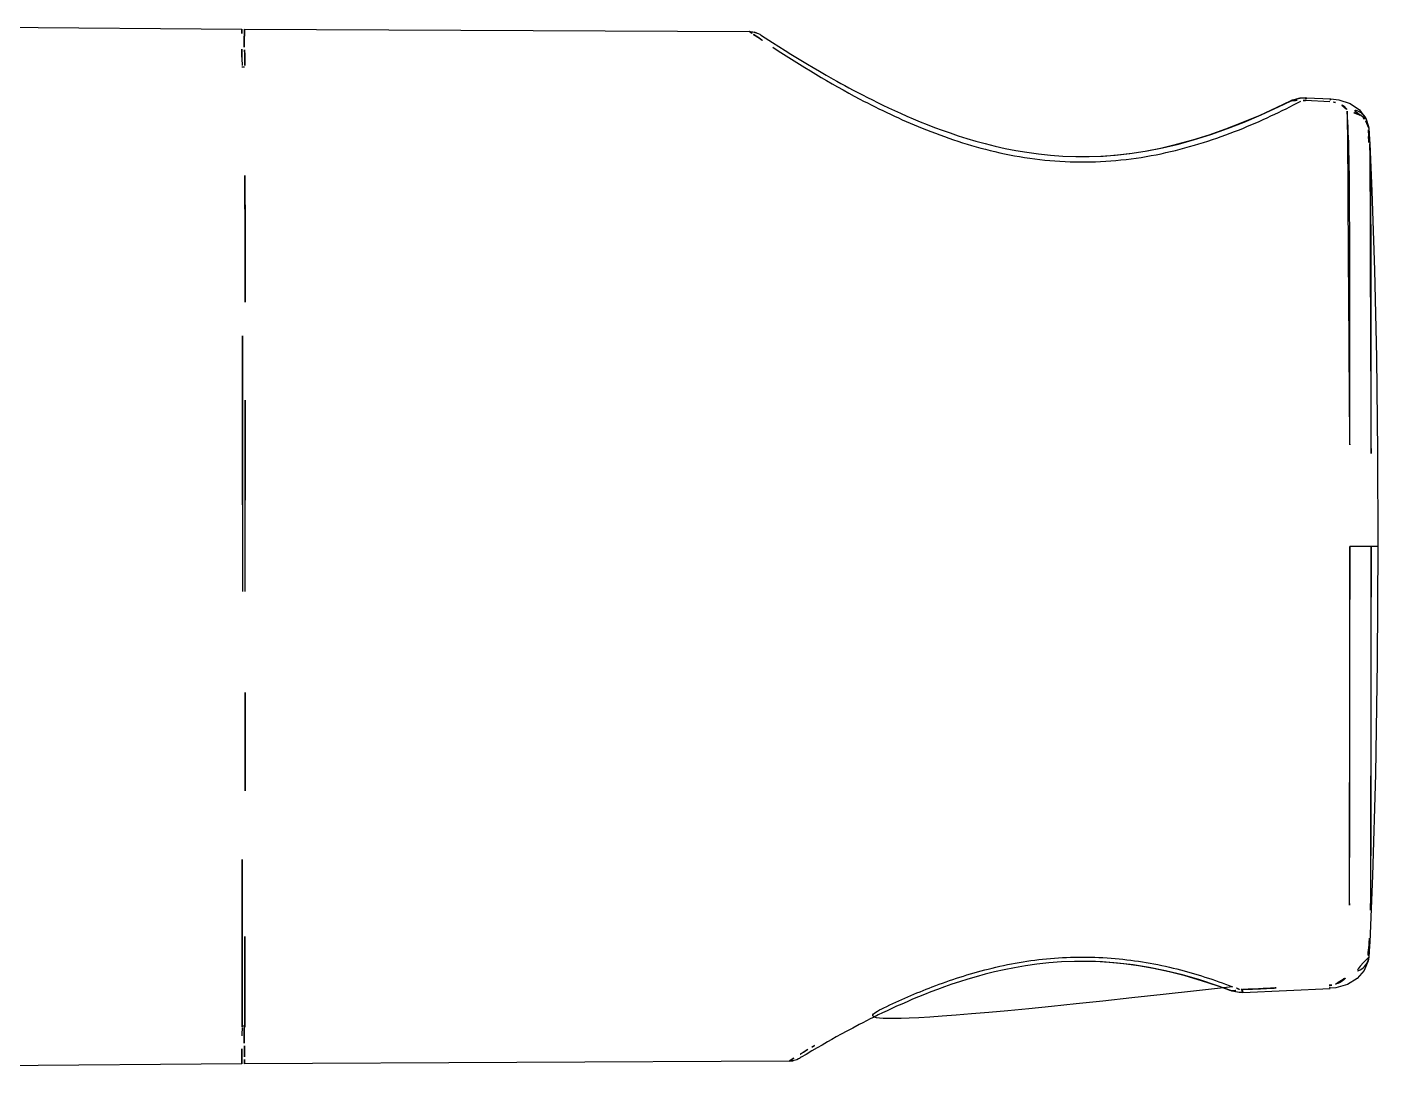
# Model space of a CAD drawing. Extents: x 16296660632 to 16296675328, y -37409619871 to -37409617329.
# Drawn here: x 16296674453.36 to 16296674503.31, y -37409617656.8 to -37409617618.41 of the extents above; entities that cross this region are included whole.
import ezdxf

# ---------------------------------------------------------------- set-up
doc = ezdxf.new("R2010")
doc.units = 0
doc.header["$LTSCALE"] = 10
doc.header["$MEASUREMENT"] = 0
doc.layers.add('SL01600PHZ-RDXF_CONTINUOUS_LINE', color=7, linetype='CONTINUOUS')

msp = doc.modelspace()

# ---------------------------------------------------------------- linework, layer by layer
at = {"layer": 'SL01600PHZ-RDXF_CONTINUOUS_LINE', "color": 7, "linetype": 'Continuous'}
for p, q in [((16296674452.178419, -37409617618.405647), (16296674461.30101, -37409617618.478668)), ((16296674461.401011, -37409617618.478668), (16296674480.07436, -37409617618.576447)), ((16296674480.08275, -37409617618.576538), (16296674480.07436, -37409617618.576447)), ((16296674480.11105, -37409617618.577477), (16296674480.08275, -37409617618.576538)), ((16296674480.11105, -37409617618.577477), (16296674480.198191, -37409617618.586746)), ((16296674480.511169, -37409617618.708603), (16296674480.52387, -37409617618.716728)), ((16296674480.52387, -37409617618.716728), (16296674480.925699, -37409617618.976013)), ((16296674480.925699, -37409617618.976013), (16296674481.15766, -37409617619.123993)), ((16296674481.15766, -37409617619.123993), (16296674481.395929, -37409617619.274292)), ((16296674481.395929, -37409617619.274292), (16296674481.608231, -37409617619.40667)), ((16296674461.30975, -37409617619.514633), (16296674461.309959, -37409617619.567123)), ((16296674461.309959, -37409617619.567123), (16296674461.31094, -37409617619.828949)), ((16296674481.608231, -37409617619.40667), (16296674481.851009, -37409617619.556221)), ((16296674481.851009, -37409617619.556221), (16296674482.0305, -37409617619.665466)), ((16296674482.0305, -37409617619.665466), (16296674482.224649, -37409617619.782349)), ((16296674482.224649, -37409617619.782349), (16296674482.43432, -37409617619.907043)), ((16296674461.30101, -37409617619.87867), (16296674461.40555, -37409617619.87867)), ((16296674482.43432, -37409617619.907043), (16296674482.66046, -37409617620.039711)), ((16296674482.66046, -37409617620.039711), (16296674482.904209, -37409617620.180519)), ((16296674500.079531, -37409617621.130173), (16296674500.07901, -37409617621.130417)), ((16296674500.079531, -37409617621.130173), (16296674500.12599, -37409617621.108597)), ((16296674500.103479, -37409617621.130783), (16296674500.104191, -37409617621.130417)), ((16296674500.104191, -37409617621.130417), (16296674500.16844, -37409617621.10128)), ((16296674500.12599, -37409617621.108597), (16296674500.43989, -37409617621.025146)), ((16296674500.43989, -37409617621.025146), (16296674500.64559, -37409617621.017883)), ((16296674501.536369, -37409617621.164482), (16296674500.637329, -37409617621.120003)), ((16296674500.645781, -37409617621.017899), (16296674500.64559, -37409617621.017883)), ((16296674500.67065, -37409617621.01931), (16296674500.670441, -37409617621.01931)), ((16296674500.67065, -37409617621.01931), (16296674501.570061, -37409617621.062103)), ((16296674501.569759, -37409617621.060699), (16296674501.862711, -37409617621.094902)), ((16296674501.862711, -37409617621.094902), (16296674502.28754, -37409617621.230057)), ((16296674502.88216, -37409617621.811813), (16296674502.881821, -37409617621.811043)), ((16296674502.946569, -37409617622.200684), (16296674502.975229, -37409617622.677933)), ((16296674502.9704, -37409617622.148117), (16296674502.970329, -37409617622.147339)), ((16296674492.324841, -37409617623.191032), (16296674492.54443, -37409617623.192146)), ((16296674461.327829, -37409617636.060066), (16296674461.327829, -37409617636.103394)), ((16296674461.327829, -37409617636.103394), (16296674461.327841, -37409617636.149612)), ((16296674461.327841, -37409617636.149612), (16296674461.327869, -37409617636.460258)), ((16296674461.42782, -37409617635.997223), (16296674461.427811, -37409617635.89357)), ((16296674461.42783, -37409617636.102997), (16296674461.42782, -37409617635.997223)), ((16296674461.427839, -37409617636.149246), (16296674461.42783, -37409617636.102997)), ((16296674461.42787, -37409617636.460037), (16296674461.427839, -37409617636.149246)), ((16296674461.327869, -37409617636.460258), (16296674461.327841, -37409617638.977318)), ((16296674461.427839, -37409617639.007233), (16296674461.42787, -37409617636.460037)), ((16296674461.32782, -37409617639.210129), (16296674461.32781, -37409617639.268143)), ((16296674461.327829, -37409617639.104332), (16296674461.32782, -37409617639.210129)), ((16296674461.327841, -37409617638.977318), (16296674461.327829, -37409617639.104332)), ((16296674461.427811, -37409617639.268593), (16296674461.42783, -37409617639.147263)), ((16296674461.42783, -37409617639.103951), (16296674461.427839, -37409617639.007233)), ((16296674461.42783, -37409617639.147263), (16296674461.42783, -37409617639.103951)), ((16296674502.973339, -37409617652.267754), (16296674502.946131, -37409617652.733879)), ((16296674502.983919, -37409617652.084137), (16296674502.976431, -37409617652.267929)), ((16296674503.008711, -37409617652.222618), (16296674503.008209, -37409617652.232971)), ((16296674492.869209, -37409617652.944351), (16296674492.482031, -37409617652.936737)), ((16296674493.380329, -37409617652.973579), (16296674492.869209, -37409617652.944351)), ((16296674493.90963, -37409617653.024323), (16296674493.380329, -37409617652.973579)), ((16296674497.851589, -37409617654.018082), (16296674497.851839, -37409617654.018181)), ((16296674497.910839, -37409617654.038528), (16296674497.851839, -37409617654.018181)), ((16296674497.875521, -37409617654.017433), (16296674497.87569, -37409617654.017487)), ((16296674497.91898, -37409617654.032898), (16296674497.87553, -37409617654.017433)), ((16296674498.17931, -37409617654.086357), (16296674497.910839, -37409617654.038528)), ((16296674498.294821, -37409617654.086746), (16296674498.17931, -37409617654.086357)), ((16296674498.28756, -37409617653.979637), (16296674498.31492, -37409617653.978233)), ((16296674498.320431, -37409617654.086807), (16296674501.54707, -37409617653.932678)), ((16296674501.759649, -37409617653.910599), (16296674501.547001, -37409617653.932549)), ((16296674484.13563, -37409617655.271797), (16296674483.894569, -37409617655.398621)), ((16296674461.40556, -37409617655.328667), (16296674461.30101, -37409617655.328667)), ((16296674461.309971, -37409617655.638573), (16296674461.30978, -37409617655.683434)), ((16296674461.310949, -37409617655.377502), (16296674461.309971, -37409617655.638573)), ((16296674483.285469, -37409617655.730164), (16296674483.11631, -37409617655.824959)), ((16296674483.470791, -37409617655.627647), (16296674483.285469, -37409617655.730164)), ((16296674483.67341, -37409617655.517197), (16296674483.470791, -37409617655.627647)), ((16296674483.894569, -37409617655.398621), (16296674483.67341, -37409617655.517197)), ((16296674482.38628, -37409617656.246651), (16296674482.170589, -37409617656.374847)), ((16296674482.581051, -37409617656.132233), (16296674482.38628, -37409617656.246651)), ((16296674482.75725, -37409617656.029877), (16296674482.581051, -37409617656.132233)), ((16296674482.962231, -37409617655.912277), (16296674482.75725, -37409617656.029877)), ((16296674483.11631, -37409617655.824959), (16296674482.962231, -37409617655.912277)), ((16296674461.30101, -37409617656.728668), (16296674452.178419, -37409617656.801689)), ((16296674481.538219, -37409617656.62323), (16296674461.401011, -37409617656.728668)), ((16296674481.954639, -37409617656.504143), (16296674481.94095, -37409617656.512169)), ((16296674481.99143, -37409617656.482193), (16296674481.954639, -37409617656.504143)), ((16296674482.170589, -37409617656.374847), (16296674481.99143, -37409617656.482193))]:
    msp.add_line(p, q, dxfattribs=at)
at = {"layer": 'SL01600PHZ-RDXF_CONTINUOUS_LINE', "color": 9, "linetype": 'Continuous'}
for p, q in [((16296674500.192711, -37409617621.286362), (16296674500.4645, -37409617621.151443)), ((16296674503.31406, -37409617637.603622), (16296674502.270941, -37409617637.603653))]:
    msp.add_line(p, q, dxfattribs=at)
at = {"layer": 'SL01600PHZ-RDXF_CONTINUOUS_LINE', "color": 7, "linetype": 'Continuous'}
for points in [[(16296674480.198191, -37409617618.586746), (16296674480.302601, -37409617618.610947), (16296674480.39101, -37409617618.643578)], [(16296674480.39101, -37409617618.643578), (16296674480.452959, -37409617618.673927), (16296674480.47983, -37409617618.689217), (16296674480.491699, -37409617618.696388), (16296674480.49918, -37409617618.701027), (16296674480.511169, -37409617618.708603)], [(16296674482.904209, -37409617620.180519), (16296674483.16679, -37409617620.329567), (16296674483.30555, -37409617620.407219), (16296674483.449511, -37409617620.486954), (16296674483.59886, -37409617620.568741), (16296674483.753759, -37409617620.652588), (16296674483.91441, -37409617620.738457), (16296674484.08103, -37409617620.826317), (16296674484.25383, -37409617620.91613), (16296674484.433029, -37409617621.007843), (16296674484.61887, -37409617621.101357), (16296674484.81164, -37409617621.196648), (16296674485.01165, -37409617621.29364), (16296674485.219191, -37409617621.392227), (16296674485.43462, -37409617621.492287), (16296674485.658279, -37409617621.593674), (16296674485.89056, -37409617621.696167), (16296674486.13183, -37409617621.799599), (16296674486.38257, -37409617621.903717), (16296674486.643259, -37409617622.008278), (16296674486.91441, -37409617622.11293), (16296674487.19655, -37409617622.217278), (16296674487.490219, -37409617622.320847), (16296674487.79598, -37409617622.42308), (16296674488.114479, -37409617622.523354), (16296674488.446421, -37409617622.620949), (16296674488.79249, -37409617622.715042), (16296674489.15332, -37409617622.804626), (16296674489.52953, -37409617622.888588), (16296674489.92177, -37409617622.965569), (16296674490.330669, -37409617623.034187), (16296674490.75668, -37409617623.092873), (16296674491.20015, -37409617623.139839), (16296674491.661221, -37409617623.173126), (16296674492.13987, -37409617623.190918), (16296674492.63591, -37409617623.191223), (16296674493.14883, -37409617623.171997), (16296674493.677799, -37409617623.131622), (16296674494.222, -37409617623.068466), (16296674494.78054, -37409617622.981133), (16296674495.35231, -37409617622.868713), (16296674495.93601, -37409617622.730507), (16296674496.53079, -37409617622.566093), (16296674497.13553, -37409617622.37545), (16296674497.74893, -37409617622.158943), (16296674498.37031, -37409617621.916862), (16296674498.998421, -37409617621.650146), (16296674499.630859, -37409617621.360451), (16296674500.103491, -37409617621.130768)], [(16296674492.54443, -37409617623.192146), (16296674493.060301, -37409617623.175003), (16296674493.59252, -37409617623.136482), (16296674494.14027, -37409617623.074966), (16296674494.702629, -37409617622.988983), (16296674495.27844, -37409617622.877586), (16296674495.866369, -37409617622.740089), (16296674496.46554, -37409617622.576027), (16296674497.07477, -37409617622.385437), (16296674497.69276, -37409617622.168663), (16296674498.31881, -37409617621.926048), (16296674498.951639, -37409617621.658546), (16296674499.58884, -37409617621.367867), (16296674500.07902, -37409617621.130417)], [(16296674500.16844, -37409617621.10128), (16296674500.48181, -37409617621.023247), (16296674500.67053, -37409617621.017868)], [(16296674502.28754, -37409617621.230057), (16296674502.632311, -37409617621.461884), (16296674502.881809, -37409617621.811043)], [(16296674502.88216, -37409617621.811813), (16296674502.95639, -37409617622.049744), (16296674502.97039, -37409617622.148102)], [(16296674502.970329, -37409617622.147339), (16296674503.00141, -37409617622.564041), (16296674503.009581, -37409617622.717979)], [(16296674503.009581, -37409617622.717979), (16296674503.08658, -37409617624.466667), (16296674503.18421, -37409617627.396606), (16296674503.256399, -37409617630.621582), (16296674503.30069, -37409617634.106827), (16296674503.31406, -37409617637.603622)], [(16296674503.31406, -37409617637.603622), (16296674503.289841, -37409617641.869881), (16296674503.220579, -37409617646.023422), (16296674503.11161, -37409617649.767899), (16296674503.008711, -37409617652.222618)], [(16296674503.00816, -37409617652.234123), (16296674503.001209, -37409617652.367378), (16296674502.97147, -37409617652.782188)], [(16296674502.971451, -37409617652.78231), (16296674502.94994, -37409617652.920197), (16296674502.80625, -37409617653.271721), (16296674502.54394, -37409617653.571007)], [(16296674497.87569, -37409617654.017487), (16296674497.379379, -37409617653.836632), (16296674496.725479, -37409617653.621384), (16296674496.08477, -37409617653.436974), (16296674495.459339, -37409617653.283333), (16296674494.850149, -37409617653.159691), (16296674494.258499, -37409617653.064873), (16296674493.686001, -37409617652.997383), (16296674493.133631, -37409617652.955307), (16296674492.60252, -37409617652.936333), (16296674492.09337, -37409617652.93808), (16296674491.606319, -37409617652.957993), (16296674491.141411, -37409617652.993469), (16296674490.69841, -37409617653.042236), (16296674490.276661, -37409617653.102013), (16296674489.87534, -37409617653.170753), (16296674489.493679, -37409617653.246712), (16296674489.13073, -37409617653.328377), (16296674488.78545, -37409617653.414413), (16296674488.456779, -37409617653.503693), (16296674488.143869, -37409617653.595253), (16296674487.845819, -37409617653.688293), (16296674487.561769, -37409617653.782158), (16296674487.290831, -37409617653.876297), (16296674487.03223, -37409617653.970284), (16296674486.785311, -37409617654.063683), (16296674486.54945, -37409617654.156174), (16296674486.324051, -37409617654.24749), (16296674486.108509, -37409617654.337448), (16296674485.902281, -37409617654.42588), (16296674485.704901, -37409617654.51265), (16296674485.51594, -37409617654.597633), (16296674485.335011, -37409617654.680687), (16296674485.161739, -37409617654.761803), (16296674484.99577, -37409617654.840889), (16296674484.83672, -37409617654.917938), (16296674484.68429, -37409617654.992928), (16296674484.53821, -37409617655.065819), (16296674484.398239, -37409617655.136597), (16296674484.26412, -37409617655.205254), (16296674484.13563, -37409617655.271797)], [(16296674497.85158, -37409617654.018089), (16296674497.40934, -37409617653.856453), (16296674496.793461, -37409617653.651123), (16296674496.1887, -37409617653.472832), (16296674495.59693, -37409617653.32164), (16296674495.01918, -37409617653.197113), (16296674494.456249, -37409617653.098381), (16296674493.90963, -37409617653.024323)], [(16296674502.54394, -37409617653.571007), (16296674502.18428, -37409617653.789177), (16296674501.759649, -37409617653.910599)], [(16296674498.320419, -37409617654.086746), (16296674498.188789, -37409617654.085388), (16296674497.91898, -37409617654.032898)], [(16296674481.94095, -37409617656.512169), (16296674481.9326, -37409617656.516983), (16296674481.918751, -37409617656.524712), (16296674481.88887, -37409617656.54026), (16296674481.822769, -37409617656.569321), (16296674481.73159, -37409617656.598457), (16296674481.63166, -37409617656.617264), (16296674481.53821, -37409617656.62323)]]:
    msp.add_lwpolyline(points, dxfattribs=at)
for centre, radius, start, end in [((16296674297.79225, -37409617620.0355), 163.518325, 0.18272141, 0.4541842), ((16296674665.59634, -37409617620.31546), 204.20584, 179.55761728, 179.86361465), ((16296674480.06764, -37409617619.388947), 0.812594, 71.708113, 86.9377433), ((16296668218.04344, -37409617634.439339), 6243.284595, 359.9851375092, 0.1341997112), ((16296668255.584049, -37409617640.824966), 6205.743959, 359.8658002888, 0.0144253588), ((16296671501.00132, -37409617646.339317), 2960.423419, 359.82514718, 359.994317283), ((16296674228.75841, -37409617654.788696), 232.553095, 359.58690599, 359.77968477), ((16296674257.282101, -37409617654.892403), 204.129419, 359.55761728, 359.86361465), ((16296674481.535139, -37409617655.828522), 0.794712, 270.221408, 301.4974886)]:
    msp.add_arc(centre, radius, start, end, dxfattribs=at)
at = {"layer": 'SL01600PHZ-RDXF_CONTINUOUS_LINE', "color": 9, "linetype": 'Continuous'}
for centre, radius, start, end in [((16296674500.22216, -37409617621.41906), 0.321561, 116.379872, 124.9846617), ((16296674497.930189, -37409617653.810692), 0.221791, 239.1961923, 249.2423402), ((16296674487.454081, -37409617681.493492), 29.542557, 68.7417752, 69.2227291), ((16296674501.18722, -37409617687.333397), 36.45518, 120.8832736, 121.3391675)]:
    msp.add_arc(centre, radius, start, end, dxfattribs=at)
at = {"layer": 'SL01600PHZ-RDXF_CONTINUOUS_LINE', "color": 7, "linetype": 'Continuous'}
for points, knots in [([(16296674461.301041, -37409617618.478683), (16296674461.302231, -37409617618.479591), (16296674461.30069, -37409617618.486542), (16296674461.30295, -37409617618.497841), (16296674461.302469, -37409617618.519043), (16296674461.303869, -37409617618.562019), (16296674461.30435, -37409617618.636543), (16296674461.30512, -37409617618.701134), (16296674461.305441, -37409617618.738808)], [0, 0, 0, 0, 0.017233337, 0.065305186, 0.144228984, 0.253962753, 0.56566304, 1, 1, 1, 1]), ([(16296674461.40546, -37409617618.741997), (16296674461.40514, -37409617618.703651), (16296674461.404301, -37409617618.638168), (16296674461.40399, -37409617618.561943), (16296674461.402361, -37409617618.519096), (16296674461.403179, -37409617618.496696), (16296674461.40033, -37409617618.487457), (16296674461.402399, -37409617618.478668), (16296674461.401011, -37409617618.478668)], [0, 0, 0, 0, 0.436745365, 0.749255973, 0.858791132, 0.937111517, 0.984173939, 1, 1, 1, 1]), ([(16296674461.41094, -37409617619.829536), (16296674461.41053, -37409617619.713203), (16296674461.409121, -37409617619.350693), (16296674461.40753, -37409617618.988167), (16296674461.40546, -37409617618.741997)], [0, 0, 0, 0, 0.320923738, 1, 1, 1, 1]), ([(16296674461.42473, -37409617628.573196), (16296674461.424021, -37409617627.639603), (16296674461.42115, -37409617624.725037), (16296674461.417959, -37409617621.810493), (16296674461.41094, -37409617619.829536)], [0, 0, 0, 0, 0.320323587, 1, 1, 1, 1]), ([(16296674461.427811, -37409617635.89357), (16296674461.427731, -37409617635.259048), (16296674461.42724, -37409617632.818916), (16296674461.42609, -37409617630.378792), (16296674461.42473, -37409617628.573196)], [0, 0, 0, 0, 0.260038914, 1, 1, 1, 1]), ([(16296674461.42473, -37409617646.634598), (16296674461.425171, -37409617646.051727), (16296674461.426781, -37409617643.596397), (16296674461.42758, -37409617641.14106), (16296674461.427811, -37409617639.268593)], [0, 0, 0, 0, 0.237387622, 1, 1, 1, 1]), ([(16296674461.391081, -37409617655.377213), (16296674461.391491, -37409617655.493622), (16296674461.39291, -37409617655.856331), (16296674461.394501, -37409617656.21904), (16296674461.396561, -37409617656.46534)], [0, 0, 0, 0, 0.320940026, 1, 1, 1, 1]), ([(16296674461.30546, -37409617656.46534), (16296674461.30514, -37409617656.503471), (16296674461.304371, -37409617656.568863), (16296674461.3039, -37409617656.64431), (16296674461.302481, -37409617656.68782), (16296674461.302971, -37409617656.709282), (16296674461.300671, -37409617656.720703), (16296674461.30225, -37409617656.727753), (16296674461.301041, -37409617656.728661)], [0, 0, 0, 0, 0.434372505, 0.746089118, 0.855821826, 0.934737313, 0.982792696, 1, 1, 1, 1]), ([(16296674461.401011, -37409617656.728668), (16296674461.40239, -37409617656.728668), (16296674461.400351, -37409617656.719978), (16296674461.40316, -37409617656.710861), (16296674461.402349, -37409617656.688728), (16296674461.403959, -37409617656.646408), (16296674461.404289, -37409617656.571114), (16296674461.405121, -37409617656.506416), (16296674461.405439, -37409617656.468536)], [0, 0, 0, 0, 0.015826835, 0.062887443, 0.141205143, 0.250737668, 0.563246468, 1, 1, 1, 1])]:
    msp.add_open_spline(points, degree=3, knots=knots, dxfattribs=at)
at = {"layer": 'SL01600PHZ-RDXF_CONTINUOUS_LINE', "color": 9, "linetype": 'Continuous'}
for points, knots in [([(16296674480.07436, -37409617618.576447), (16296674480.07123, -37409617618.576424), (16296674480.096531, -37409617618.591957), (16296674480.109819, -37409617618.60257), (16296674480.165409, -37409617618.637833), (16296674480.20015, -37409617618.661057), (16296674480.22191, -37409617618.675491)], [0, 0, 0, 0, 0.052780873, 0.241374525, 0.559417596, 1, 1, 1, 1]), ([(16296674480.22191, -37409617618.675491), (16296674480.264151, -37409617618.703537), (16296674480.503151, -37409617618.864304), (16296674480.742439, -37409617619.024643), (16296674480.940929, -37409617619.154747)], [0, 0, 0, 0, 0.176037204, 1, 1, 1, 1]), ([(16296674480.940929, -37409617619.154747), (16296674481.98362, -37409617619.838303), (16296674483.777269, -37409617620.9245), (16296674486.522591, -37409617622.226883), (16296674489.178169, -37409617623.108147), (16296674492.11787, -37409617623.505653), (16296674494.615459, -37409617623.272087), (16296674496.51173, -37409617622.798859), (16296674497.83215, -37409617622.355438), (16296674499.052481, -37409617621.846001), (16296674499.821449, -37409617621.470291), (16296674500.192711, -37409617621.286362)], [0, 0, 0, 0, 0.18221998, 0.305861386, 0.443481324, 0.589559802, 0.736078899, 0.806873992, 0.874948641, 0.939446326, 1, 1, 1, 1]), ([(16296674500.104469, -37409617621.130981), (16296674500.158911, -37409617621.104103), (16296674500.28809, -37409617621.083443), (16296674500.408131, -37409617621.123779), (16296674500.4645, -37409617621.151428)], [0, 0, 0, 0, 0.491639642, 1, 1, 1, 1]), ([(16296674500.637329, -37409617621.120003), (16296674500.621441, -37409617621.119263), (16296674500.5627, -37409617621.119629), (16296674500.50275, -37409617621.131844), (16296674500.4645, -37409617621.151443)], [0, 0, 0, 0, 0.270065218, 1, 1, 1, 1]), ([(16296674500.670441, -37409617621.01931), (16296674500.66711, -37409617621.01931), (16296674500.65975, -37409617621.02932), (16296674500.64864, -37409617621.061447), (16296674500.641809, -37409617621.094841), (16296674500.637329, -37409617621.120239)], [0, 0, 0, 0, 0.09262493, 0.284638489, 1, 1, 1, 1]), ([(16296674500.65369, -37409617621.027443), (16296674500.65267, -37409617621.025291), (16296674500.650869, -37409617621.02179), (16296674500.647249, -37409617621.019386), (16296674500.64571, -37409617621.019318)], [0, 0, 0, 0, 0.608000003, 1, 1, 1, 1]), ([(16296674501.56975, -37409617621.060944), (16296674501.5662, -37409617621.060699), (16296674501.558229, -37409617621.07206), (16296674501.54797, -37409617621.104797), (16296674501.54081, -37409617621.13903), (16296674501.536369, -37409617621.164482)], [0, 0, 0, 0, 0.096304101, 0.300537013, 1, 1, 1, 1]), ([(16296674502.15526, -37409617621.45208), (16296674502.141689, -37409617621.421837), (16296674502.04546, -37409617621.28289), (16296674501.873779, -37409617621.220459), (16296674501.74437, -37409617621.191948)], [0, 0, 0, 0, 0.200123853, 1, 1, 1, 1]), ([(16296674502.17882, -37409617621.545021), (16296674502.24061, -37409617622.549927), (16296674502.26689, -37409617624.169907), (16296674502.26757, -37409617626.460968), (16296674502.272909, -37409617629.225868), (16296674502.27059, -37409617632.960037), (16296674502.270981, -37409617636.022011), (16296674502.270941, -37409617637.603653)], [0, 0, 0, 0, 0.188072943, 0.3024434, 0.428021298, 0.704545759, 1, 1, 1, 1]), ([(16296674502.88171, -37409617621.811089), (16296674502.85334, -37409617621.747757), (16296674502.770109, -37409617621.627663), (16296674502.528469, -37409617621.464622), (16296674502.298691, -37409617621.435623), (16296674502.15526, -37409617621.45208)], [0, 0, 0, 0, 0.242192508, 0.496103286, 1, 1, 1, 1]), ([(16296674502.64518, -37409617621.663239), (16296674502.61124, -37409617621.643059), (16296674502.4662, -37409617621.571083), (16296674502.30085, -37409617621.542381), (16296674502.17882, -37409617621.545021)], [0, 0, 0, 0, 0.244441401, 1, 1, 1, 1]), ([(16296674502.970301, -37409617622.147339), (16296674502.96126, -37409617622.055038), (16296674502.91703, -37409617621.93158), (16296674502.84153, -37409617621.832008), (16296674502.8204, -37409617621.807869)], [0, 0, 0, 0, 0.742974587, 1, 1, 1, 1]), ([(16296674502.979349, -37409617622.673363), (16296674502.97756, -37409617622.636528), (16296674502.970051, -37409617622.493507), (16296674502.95997, -37409617622.350609), (16296674502.95035, -37409617622.244713)], [0, 0, 0, 0, 0.257485854, 1, 1, 1, 1]), ([(16296674503.01049, -37409617622.716164), (16296674503.032539, -37409617623.159714), (16296674503.04574, -37409617624.118118), (16296674503.057131, -37409617625.649986), (16296674503.059299, -37409617627.362244), (16296674503.060749, -37409617629.921799), (16296674503.059731, -37409617633.352417), (16296674503.05954, -37409617636.15876), (16296674503.05954, -37409617637.603661)], [0, 0, 0, 0, 0.089488183, 0.193077972, 0.308713244, 0.434507384, 0.708845728, 1, 1, 1, 1]), ([(16296674502.270941, -37409617637.603653), (16296674502.270981, -37409617639.142487), (16296674502.270611, -37409617642.12693), (16296674502.272631, -37409617645.771553), (16296674502.26729, -37409617648.482277), (16296674502.26613, -37409617650.755447), (16296674502.23913, -37409617652.3694), (16296674502.179649, -37409617653.375961)], [0, 0, 0, 0, 0.292674368, 0.567618566, 0.693187495, 0.80822602, 1, 1, 1, 1]), ([(16296674503.05954, -37409617637.603661), (16296674503.05954, -37409617639.011467), (16296674503.059719, -37409617641.749863), (16296674503.060619, -37409617645.101303), (16296674503.059, -37409617647.611191), (16296674503.05654, -37409617649.301277), (16296674503.045031, -37409617650.823677), (16296674503.03134, -37409617651.780167), (16296674503.009501, -37409617652.225197)], [0, 0, 0, 0, 0.288839758, 0.561837806, 0.687614356, 0.803798199, 0.908585701, 1, 1, 1, 1]), ([(16296674497.933861, -37409617653.872177), (16296674497.262779, -37409617653.617668), (16296674495.841749, -37409617653.151314), (16296674493.57704, -37409617652.759827), (16296674491.216221, -37409617652.756393), (16296674488.941719, -37409617653.155258), (16296674486.891069, -37409617653.820183), (16296674484.73731, -37409617654.76255), (16296674483.312059, -37409617655.546463), (16296674482.47496, -37409617656.047127)], [0, 0, 0, 0, 0.132556026, 0.275500357, 0.422632758, 0.566247832, 0.700110153, 0.81985419, 1, 1, 1, 1]), ([(16296674502.97143, -37409617652.782303), (16296674502.9639, -37409617652.862602), (16296674502.908739, -37409617653.031288), (16296674502.65987, -37409617653.300613), (16296674502.36636, -37409617653.380188), (16296674502.179649, -37409617653.375954)], [0, 0, 0, 0, 0.225368986, 0.47813087, 1, 1, 1, 1]), ([(16296674502.94976, -37409617652.689178), (16296674502.952681, -37409617652.655312), (16296674502.96386, -37409617652.516083), (16296674502.972071, -37409617652.376617), (16296674502.97715, -37409617652.271049)], [0, 0, 0, 0, 0.243375593, 1, 1, 1, 1]), ([(16296674501.747021, -37409617653.781273), (16296674501.859159, -37409617653.749733), (16296674502.057091, -37409617653.6633), (16296674502.171829, -37409617653.466057), (16296674502.17963, -37409617653.375954)], [0, 0, 0, 0, 0.562924897, 1, 1, 1, 1]), ([(16296674497.87569, -37409617654.017487), (16296674497.918631, -37409617654.033768), (16296674498.025949, -37409617654.037567), (16296674498.119169, -37409617653.991531), (16296674498.16534, -37409617653.961121)], [0, 0, 0, 0, 0.453717292, 1, 1, 1, 1]), ([(16296674498.28756, -37409617653.979637), (16296674498.292049, -37409617654.006577), (16296674498.29903, -37409617654.042267), (16296674498.30962, -37409617654.075951), (16296674498.317051, -37409617654.086937), (16296674498.3204, -37409617654.0868)], [0, 0, 0, 0, 0.718986389, 0.911797673, 1, 1, 1, 1]), ([(16296674501.54697, -37409617653.932259), (16296674501.54319, -37409617653.932762), (16296674501.534981, -37409617653.919083), (16296674501.524981, -37409617653.884438), (16296674501.51755, -37409617653.846733), (16296674501.51306, -37409617653.819321)], [0, 0, 0, 0, 0.09544374, 0.304975135, 1, 1, 1, 1]), ([(16296674482.226801, -37409617656.196892), (16296674482.173361, -37409617656.229439), (16296674482.00091, -37409617656.335052), (16296674481.82933, -37409617656.44207), (16296674481.71102, -37409617656.516258)], [0, 0, 0, 0, 0.309423527, 1, 1, 1, 1]), ([(16296674481.71102, -37409617656.516258), (16296674481.686279, -37409617656.531769), (16296674481.64348, -37409617656.557663), (16296674481.590521, -37409617656.593727), (16296674481.556641, -37409617656.609451), (16296674481.54278, -37409617656.623222), (16296674481.538219, -37409617656.62323)], [0, 0, 0, 0, 0.430967092, 0.742307078, 0.932603461, 1, 1, 1, 1])]:
    msp.add_open_spline(points, degree=3, knots=knots, dxfattribs=at)
for points in [[(16296674501.74437, -37409617621.191948), (16296674501.676069, -37409617621.176903), (16296674501.606211, -37409617621.168121), (16296674501.536369, -37409617621.164482)], [(16296674502.17881, -37409617621.545021), (16296674502.1759, -37409617621.513191), (16296674502.167721, -37409617621.481506), (16296674502.155251, -37409617621.452087)], [(16296674502.8204, -37409617621.807869), (16296674502.770531, -37409617621.750877), (16296674502.710291, -37409617621.701927), (16296674502.64518, -37409617621.663239)], [(16296674498.2033, -37409617653.972717), (16296674498.19039, -37409617653.969818), (16296674498.17765, -37409617653.965973), (16296674498.16534, -37409617653.961121)], [(16296674498.28756, -37409617653.979607), (16296674498.259411, -37409617653.981033), (16296674498.230789, -37409617653.97892), (16296674498.2033, -37409617653.972717)], [(16296674501.51306, -37409617653.819313), (16296674501.591961, -37409617653.815308), (16296674501.670959, -37409617653.802658), (16296674501.747021, -37409617653.781273)]]:
    msp.add_open_spline(points, degree=3, dxfattribs=at)
at = {"layer": 'SL01600PHZ-RDXF_CONTINUOUS_LINE', "color": 7, "linetype": 'Continuous'}
msp.add_open_spline([(16296674498.31492, -37409617653.978233), (16296674499.38084, -37409617653.922813), (16296674500.447149, -37409617653.874962), (16296674501.51306, -37409617653.819397)], degree=3, dxfattribs=at)

doc.saveas('drawing.dxf')
